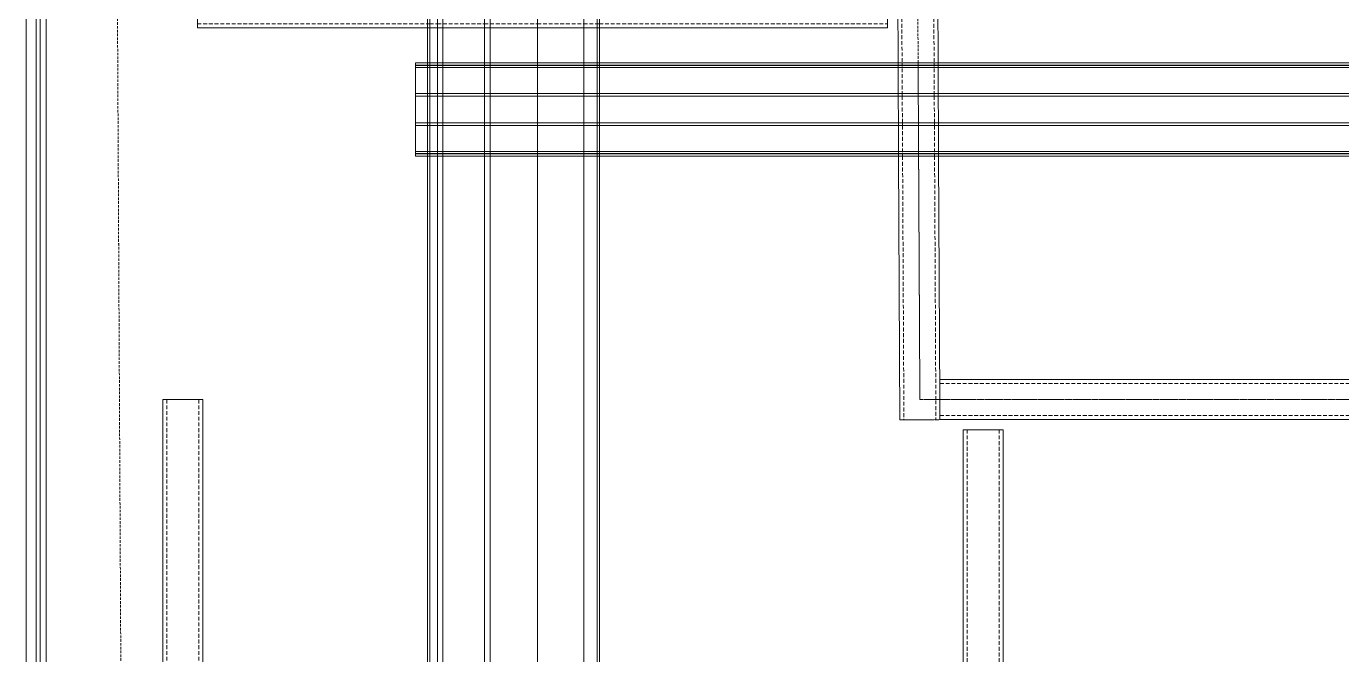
# Model space of a CAD drawing. Header units: centimetres. Extents: x -1906 to 5208, y -261 to 2955.
# Drawn here: x 1109.3 to 1273.7, y 351.2 to 429.8 of the extents above; entities that cross this region are included whole.
import ezdxf

# ---------------------------------------------------------------- set-up
doc = ezdxf.new("R2010")
doc.units = ezdxf.units.CM
doc.linetypes.add('_Overhead_2_', pattern=[0.47625, 0.3175, -0.15875])
doc.linetypes.add('Hidden', pattern=[0.714375, 0.47625, -0.238125])
for name, color, linetype, lineweight in [('A-FLOR', 7, 'Continuous', 18), ('A-WALL', 7, 'Continuous', 18), ('S-BEAM', 7, 'Continuous', 18)]:
    doc.layers.add(name, color=color, linetype=linetype, lineweight=lineweight)

# ---------------------------------------------------------------- blocks, each defined once
blk = doc.blocks.new('Costanera Perfil Z - Parametrizado - h_22cm-V73-Planta Bodega almacenamiento insumos')
at = {"layer": 'S-BEAM', "color": 254, "lineweight": 9, "true_color": 0xcccccc}
for p, q in [((-5.84, 671.79), (-5.84, -2399.57)), ((-5.54, 671.79), (-5.54, -2399.57)), ((-5.5, -2399.57), (-5.5, 671.79)), ((-5.26, 671.79), (-5.26, -2399.57)), ((1.67, 671.79), (1.67, -2399.57)), ((2.01, 671.79), (2.01, -2399.57)), ((-2.01, -1595.08), (-2.01, -2384.34)), ((-1.67, -1595.08), (-1.67, -2384.34)), ((5.26, -1595.08), (5.26, -2384.34)), ((5.5, -1595.08), (5.5, -2384.34)), ((5.54, -1595.08), (5.54, -2384.34)), ((5.84, -1595.08), (5.84, -2384.34)), ((-2.01, -2384.34), (-2.01, -2396.84)), ((-1.67, -2384.34), (-1.67, -2396.84)), ((5.26, -2384.34), (5.26, -2396.84)), ((5.5, -2384.34), (5.5, -2396.84)), ((5.54, -2384.34), (5.54, -2396.84)), ((5.84, -2384.34), (5.84, -2396.84)), ((-2.01, -2396.84), (-2.01, -2399.57)), ((-1.67, -2396.84), (-1.67, -2399.57)), ((5.26, -2396.84), (5.26, -2399.57)), ((5.5, -2396.84), (5.5, -2399.57)), ((5.54, -2396.84), (5.54, -2399.57)), ((5.84, -2396.84), (5.84, -2399.57)), ((-5.5, -2399.57), (-5.84, -2399.57)), ((-5.84, -2399.57), (-5.54, -2399.57)), ((-5.5, -2399.57), (-5.26, -2399.57)), ((2.01, -2399.57), (-5.5, -2399.57)), ((-5.26, -2399.57), (1.67, -2399.57)), ((1.67, -2399.57), (-2.01, -2399.57)), ((-2.01, -2399.57), (-1.67, -2399.57)), ((-1.67, -2399.57), (1.67, -2399.57)), ((1.67, -2399.57), (-1.67, -2399.57)), ((-1.67, -2399.57), (1.67, -2399.57)), ((1.67, -2399.57), (2.01, -2399.57)), ((2.01, -2399.57), (1.67, -2399.57)), ((1.67, -2399.57), (2.01, -2399.57)), ((2.01, -2399.57), (5.5, -2399.57)), ((5.26, -2399.57), (2.01, -2399.57)), ((5.54, -2399.57), (5.26, -2399.57)), ((5.54, -2399.57), (5.84, -2399.57)), ((5.84, -2399.57), (5.54, -2399.57))]:
    blk.add_line(p, q, dxfattribs=at)
blk = doc.blocks.new('Costanera Perfil Z - Parametrizado - h_22cm-1857671-Planta Bodega almacenamiento insumos')
at = {"layer": 'S-BEAM', "color": 254, "lineweight": 9, "true_color": 0xcccccc}
for p, q in [((-10.75, -176.41), (-10.75, -314.86)), ((-10.75, -176.41), (-10.75, -314.86)), ((-10.45, -176.41), (-10.45, -314.86)), ((-10.45, -176.41), (-10.45, -314.86)), ((-8.8, -176.41), (-8.8, -314.86)), ((-8.8, -176.41), (-8.8, -314.86)), ((8.8, -176.41), (8.8, -314.86)), ((8.8, -176.41), (8.8, -314.86)), ((10.45, -176.41), (10.45, -314.86)), ((10.45, -176.41), (10.45, -314.86)), ((10.75, -314.86), (10.75, -176.41)), ((10.75, -176.41), (10.75, -314.86)), ((-10.75, -314.86), (-10.75, -318.68)), ((-10.75, -314.86), (-10.75, -318.68)), ((-10.45, -314.86), (-10.45, -318.68)), ((-10.45, -314.86), (-10.45, -318.68)), ((-8.8, -314.86), (-8.8, -318.68)), ((-8.8, -314.86), (-8.8, -318.68)), ((8.8, -314.86), (8.8, -318.68)), ((8.8, -314.86), (8.8, -318.68)), ((10.45, -314.86), (10.45, -318.68)), ((10.45, -314.86), (10.45, -318.68)), ((10.75, -318.68), (10.75, -314.86)), ((10.75, -314.86), (10.75, -318.68)), ((-10.75, -318.68), (-10.75, -319.03)), ((-10.75, -318.68), (-10.75, -319.03)), ((-10.45, -318.68), (-10.45, -319.03)), ((-10.45, -318.68), (-10.45, -319.03)), ((-8.8, -318.68), (-8.8, -319.03)), ((-8.8, -318.68), (-8.8, -319.03)), ((8.8, -318.68), (8.8, -319.03)), ((8.8, -318.68), (8.8, -319.03)), ((10.45, -318.68), (10.45, -319.03)), ((10.45, -318.68), (10.45, -319.03)), ((10.75, -319.03), (10.75, -318.68)), ((10.75, -318.68), (10.75, -319.03)), ((-10.75, -319.03), (-10.75, -322.36)), ((-10.75, -319.03), (-10.75, -322.36)), ((-10.45, -319.03), (-10.45, -322.36)), ((-10.45, -319.03), (-10.45, -322.36)), ((-8.8, -319.03), (-8.8, -322.36)), ((-8.8, -319.03), (-8.8, -322.36)), ((8.8, -319.03), (8.8, -322.36)), ((8.8, -319.03), (8.8, -322.36)), ((10.45, -319.03), (10.45, -322.36)), ((10.45, -319.03), (10.45, -322.36)), ((10.75, -322.36), (10.75, -319.03)), ((10.75, -319.03), (10.75, -322.36)), ((-10.75, -322.36), (-10.75, -322.71)), ((-10.75, -322.36), (-10.75, -322.71)), ((-10.75, -322.71), (-10.75, -326.54)), ((-10.75, -322.71), (-10.75, -326.54)), ((-10.45, -322.36), (-10.45, -322.71)), ((-10.45, -322.36), (-10.45, -322.71)), ((-10.45, -322.71), (-10.45, -326.54)), ((-10.45, -322.71), (-10.45, -326.54)), ((-8.8, -322.36), (-8.8, -322.71)), ((-8.8, -322.36), (-8.8, -322.71)), ((-8.8, -322.71), (-8.8, -326.54)), ((-8.8, -322.71), (-8.8, -326.54)), ((8.8, -322.36), (8.8, -322.71)), ((8.8, -322.36), (8.8, -322.71)), ((8.8, -322.71), (8.8, -326.54)), ((8.8, -322.71), (8.8, -326.54)), ((10.45, -322.36), (10.45, -322.71)), ((10.45, -322.36), (10.45, -322.71)), ((10.45, -322.71), (10.45, -326.54)), ((10.45, -322.71), (10.45, -326.54)), ((10.75, -322.71), (10.75, -322.36)), ((10.75, -322.36), (10.75, -322.71)), ((10.75, -326.54), (10.75, -322.71)), ((10.75, -322.71), (10.75, -326.54)), ((-10.75, -326.54), (-10.75, -456.99)), ((-10.75, -326.54), (-10.75, -456.99)), ((-10.45, -326.54), (-10.45, -456.99)), ((-10.45, -326.54), (-10.45, -456.99)), ((-8.8, -326.54), (-8.8, -456.99)), ((-8.8, -326.54), (-8.8, -456.99)), ((8.8, -326.54), (8.8, -463.31)), ((8.8, -326.54), (8.8, -463.31)), ((10.45, -326.54), (10.45, -463.31)), ((10.45, -326.54), (10.45, -456.99)), ((10.75, -463.31), (10.75, -326.54)), ((10.75, -326.54), (10.75, -456.99))]:
    blk.add_line(p, q, dxfattribs=at)
blk = doc.blocks.new('Costanera Perfil Z - Parametrizado - h_22cm-V80-Planta Bodega almacenamiento insumos')
at = {"layer": 'S-BEAM', "color": 254, "lineweight": 9, "true_color": 0xcccccc}
for p, q in [((-10.75, -176.41), (-10.75, -314.86)), ((-10.75, -176.41), (-10.75, -314.86)), ((-10.45, -176.41), (-10.45, -314.86)), ((-10.45, -176.41), (-10.45, -314.86)), ((-8.8, -176.41), (-8.8, -314.86)), ((-8.8, -176.41), (-8.8, -314.86)), ((8.8, -176.41), (8.8, -314.86)), ((8.8, -176.41), (8.8, -314.86)), ((10.45, -176.41), (10.45, -314.86)), ((10.45, -176.41), (10.45, -314.86)), ((10.75, -314.86), (10.75, -176.41)), ((10.75, -176.41), (10.75, -314.86)), ((-10.75, -314.86), (-10.75, -318.68)), ((-10.75, -314.86), (-10.75, -318.68)), ((-10.45, -314.86), (-10.45, -318.68)), ((-10.45, -314.86), (-10.45, -318.68)), ((-8.8, -314.86), (-8.8, -318.68)), ((-8.8, -314.86), (-8.8, -318.68)), ((8.8, -314.86), (8.8, -318.68)), ((8.8, -314.86), (8.8, -318.68)), ((10.45, -314.86), (10.45, -318.68)), ((10.45, -314.86), (10.45, -318.68)), ((10.75, -318.68), (10.75, -314.86)), ((10.75, -314.86), (10.75, -318.68)), ((-10.75, -318.68), (-10.75, -319.03)), ((-10.75, -318.68), (-10.75, -319.03)), ((-10.45, -318.68), (-10.45, -319.03)), ((-10.45, -318.68), (-10.45, -319.03)), ((-8.8, -318.68), (-8.8, -319.03)), ((-8.8, -318.68), (-8.8, -319.03)), ((8.8, -318.68), (8.8, -319.03)), ((8.8, -318.68), (8.8, -319.03)), ((10.45, -318.68), (10.45, -319.03)), ((10.45, -318.68), (10.45, -319.03)), ((10.75, -319.03), (10.75, -318.68)), ((10.75, -318.68), (10.75, -319.03)), ((-10.75, -319.03), (-10.75, -322.36)), ((-10.75, -319.03), (-10.75, -322.36)), ((-10.45, -319.03), (-10.45, -322.36)), ((-10.45, -319.03), (-10.45, -322.36)), ((-8.8, -319.03), (-8.8, -322.36)), ((-8.8, -319.03), (-8.8, -322.36)), ((8.8, -319.03), (8.8, -322.36)), ((8.8, -319.03), (8.8, -322.36)), ((10.45, -319.03), (10.45, -322.36)), ((10.45, -319.03), (10.45, -322.36)), ((10.75, -322.36), (10.75, -319.03)), ((10.75, -319.03), (10.75, -322.36)), ((-10.75, -322.36), (-10.75, -322.71)), ((-10.75, -322.36), (-10.75, -322.71)), ((-10.75, -322.71), (-10.75, -326.54)), ((-10.75, -322.71), (-10.75, -326.54)), ((-10.45, -322.36), (-10.45, -322.71)), ((-10.45, -322.36), (-10.45, -322.71)), ((-10.45, -322.71), (-10.45, -326.54)), ((-10.45, -322.71), (-10.45, -326.54)), ((-8.8, -322.36), (-8.8, -322.71)), ((-8.8, -322.36), (-8.8, -322.71)), ((-8.8, -322.71), (-8.8, -326.54)), ((-8.8, -322.71), (-8.8, -326.54)), ((8.8, -322.36), (8.8, -322.71)), ((8.8, -322.36), (8.8, -322.71)), ((8.8, -322.71), (8.8, -326.54)), ((8.8, -322.71), (8.8, -326.54)), ((10.45, -322.36), (10.45, -322.71)), ((10.45, -322.36), (10.45, -322.71)), ((10.45, -322.71), (10.45, -326.54)), ((10.45, -322.71), (10.45, -326.54)), ((10.75, -322.71), (10.75, -322.36)), ((10.75, -322.36), (10.75, -322.71)), ((10.75, -326.54), (10.75, -322.71)), ((10.75, -322.71), (10.75, -326.54)), ((-10.75, -326.54), (-10.75, -456.99)), ((-10.75, -326.54), (-10.75, -456.99)), ((-10.45, -326.54), (-10.45, -456.99)), ((-10.45, -326.54), (-10.45, -456.99)), ((-8.8, -326.54), (-8.8, -456.99)), ((-8.8, -326.54), (-8.8, -456.99)), ((8.8, -326.54), (8.8, -456.99)), ((8.8, -326.54), (8.8, -456.99)), ((10.45, -326.54), (10.45, -456.99)), ((10.45, -326.54), (10.45, -456.99)), ((10.75, -456.99), (10.75, -326.54)), ((10.75, -326.54), (10.75, -456.99))]:
    blk.add_line(p, q, dxfattribs=at)
blk = doc.blocks.new('Costanera Perfil Z - Parametrizado - h_22cm-1857643-Planta Bodega almacenamiento insumos')
at = {"layer": 'S-BEAM', "color": 254, "lineweight": 9, "true_color": 0xcccccc}
for p, q in [((-10.75, -175.02), (-10.75, -313.46)), ((-10.75, -175.02), (-10.75, -313.46)), ((-10.45, -175.02), (-10.45, -313.46)), ((-10.45, -175.02), (-10.45, -313.46)), ((-8.8, -175.02), (-8.8, -313.46)), ((-8.8, -175.02), (-8.8, -313.46)), ((8.8, -175.02), (8.8, -313.46)), ((8.8, -175.02), (8.8, -313.46)), ((10.45, -175.02), (10.45, -313.46)), ((10.45, -175.02), (10.45, -313.46)), ((10.75, -313.46), (10.75, -175.02)), ((10.75, -175.02), (10.75, -313.46)), ((-10.75, -313.46), (-10.75, -317.29)), ((-10.75, -313.46), (-10.75, -317.29)), ((-10.45, -313.46), (-10.45, -317.29)), ((-10.45, -313.46), (-10.45, -317.29)), ((-8.8, -313.46), (-8.8, -317.29)), ((-8.8, -313.46), (-8.8, -317.29)), ((8.8, -313.46), (8.8, -317.29)), ((8.8, -313.46), (8.8, -317.29)), ((10.45, -313.46), (10.45, -317.29)), ((10.45, -313.46), (10.45, -317.29)), ((10.75, -317.29), (10.75, -313.46)), ((10.75, -313.46), (10.75, -317.29)), ((-10.75, -317.29), (-10.75, -317.64)), ((-10.75, -317.29), (-10.75, -317.64)), ((-10.75, -317.64), (-10.75, -320.97)), ((-10.75, -317.64), (-10.75, -320.97)), ((-10.45, -317.29), (-10.45, -317.64)), ((-10.45, -317.29), (-10.45, -317.64)), ((-10.45, -317.64), (-10.45, -320.97)), ((-10.45, -317.64), (-10.45, -320.97)), ((-8.8, -317.29), (-8.8, -317.64)), ((-8.8, -317.29), (-8.8, -317.64)), ((-8.8, -317.64), (-8.8, -320.97)), ((-8.8, -317.64), (-8.8, -320.97)), ((8.8, -317.29), (8.8, -317.64)), ((8.8, -317.29), (8.8, -317.64)), ((8.8, -317.64), (8.8, -320.97)), ((8.8, -317.64), (8.8, -320.97)), ((10.45, -317.29), (10.45, -317.64)), ((10.45, -317.29), (10.45, -317.64)), ((10.45, -317.64), (10.45, -320.97)), ((10.45, -317.64), (10.45, -320.97)), ((10.75, -317.64), (10.75, -317.29)), ((10.75, -317.29), (10.75, -317.64)), ((10.75, -320.97), (10.75, -317.64)), ((10.75, -317.64), (10.75, -320.97)), ((-10.75, -320.97), (-10.75, -321.32)), ((-10.75, -320.97), (-10.75, -321.32)), ((-10.75, -321.32), (-10.75, -325.14)), ((-10.75, -321.32), (-10.75, -325.14)), ((-10.45, -320.97), (-10.45, -321.32)), ((-10.45, -320.97), (-10.45, -321.32)), ((-10.45, -321.32), (-10.45, -325.14)), ((-10.45, -321.32), (-10.45, -325.14)), ((-8.8, -320.97), (-8.8, -321.32)), ((-8.8, -320.97), (-8.8, -321.32)), ((-8.8, -321.32), (-8.8, -325.14)), ((-8.8, -321.32), (-8.8, -325.14)), ((8.8, -320.97), (8.8, -321.32)), ((8.8, -320.97), (8.8, -321.32)), ((8.8, -321.32), (8.8, -325.14)), ((8.8, -321.32), (8.8, -325.14)), ((10.45, -320.97), (10.45, -321.32)), ((10.45, -320.97), (10.45, -321.32)), ((10.45, -321.32), (10.45, -325.14)), ((10.45, -321.32), (10.45, -325.14)), ((10.75, -321.32), (10.75, -320.97)), ((10.75, -320.97), (10.75, -321.32)), ((10.75, -325.14), (10.75, -321.32)), ((10.75, -321.32), (10.75, -325.14)), ((-10.75, -325.14), (-10.75, -455.59)), ((-10.75, -325.14), (-10.75, -455.59)), ((-10.45, -325.14), (-10.45, -455.59)), ((-10.45, -325.14), (-10.45, -455.59)), ((-8.8, -325.14), (-8.8, -455.59)), ((-8.8, -325.14), (-8.8, -455.59)), ((8.8, -325.14), (8.8, -455.59)), ((8.8, -325.14), (8.8, -455.59)), ((10.45, -325.14), (10.45, -455.59)), ((10.45, -325.14), (10.45, -455.59)), ((10.75, -455.59), (10.75, -325.14)), ((10.75, -325.14), (10.75, -455.59))]:
    blk.add_line(p, q, dxfattribs=at)
blk = doc.blocks.new('Costanera Perfil Z - Parametrizado - h_22cm-1857615-Planta Bodega almacenamiento insumos')
at = {"layer": 'S-BEAM', "color": 254, "lineweight": 9, "true_color": 0xcccccc}
for p, q in [((8.8, -175.72), (8.8, -314.16)), ((8.8, -175.72), (8.8, -314.16)), ((10.45, -175.72), (10.45, -314.16)), ((10.75, -314.16), (10.75, -175.72)), ((-10.75, -309.68), (-10.75, -314.16)), ((-10.75, -309.77), (-10.75, -314.16)), ((-10.45, -309.77), (-10.45, -314.16)), ((-10.45, -309.77), (-10.45, -314.16)), ((-8.8, -309.77), (-8.8, -314.16)), ((-8.8, -309.77), (-8.8, -314.16)), ((10.45, -309.68), (10.45, -314.16)), ((10.75, -309.77), (10.75, -314.16)), ((-10.75, -314.16), (-10.75, -317.98)), ((-10.75, -314.16), (-10.75, -317.98)), ((-10.45, -314.16), (-10.45, -317.98)), ((-10.45, -314.16), (-10.45, -317.98)), ((-8.8, -314.16), (-8.8, -317.98)), ((-8.8, -314.16), (-8.8, -317.98)), ((8.8, -314.16), (8.8, -317.98)), ((8.8, -314.16), (8.8, -317.98)), ((10.45, -314.16), (10.45, -317.98)), ((10.45, -314.16), (10.45, -317.98)), ((10.75, -317.98), (10.75, -314.16)), ((10.75, -314.16), (10.75, -317.98)), ((-10.75, -317.98), (-10.75, -318.33)), ((-10.75, -317.98), (-10.75, -318.33)), ((-10.75, -318.33), (-10.75, -321.66)), ((-10.75, -318.33), (-10.75, -321.66)), ((-10.45, -317.98), (-10.45, -318.33)), ((-10.45, -317.98), (-10.45, -318.33)), ((-10.45, -318.33), (-10.45, -321.66)), ((-10.45, -318.33), (-10.45, -321.66)), ((-8.8, -317.98), (-8.8, -318.33)), ((-8.8, -317.98), (-8.8, -318.33)), ((-8.8, -318.33), (-8.8, -321.66)), ((-8.8, -318.33), (-8.8, -321.66)), ((8.8, -317.98), (8.8, -318.33)), ((8.8, -317.98), (8.8, -318.33)), ((8.8, -318.33), (8.8, -321.66)), ((8.8, -318.33), (8.8, -321.66)), ((10.45, -317.98), (10.45, -318.33)), ((10.45, -317.98), (10.45, -318.33)), ((10.45, -318.33), (10.45, -321.66)), ((10.45, -318.33), (10.45, -321.66)), ((10.75, -318.33), (10.75, -317.98)), ((10.75, -317.98), (10.75, -318.33)), ((10.75, -321.66), (10.75, -318.33)), ((10.75, -318.33), (10.75, -321.66)), ((-10.75, -321.66), (-10.75, -322.01)), ((-10.75, -321.66), (-10.75, -322.01)), ((-10.75, -322.01), (-10.75, -325.84)), ((-10.75, -322.01), (-10.75, -325.84)), ((-10.45, -321.66), (-10.45, -322.01)), ((-10.45, -321.66), (-10.45, -322.01)), ((-10.45, -322.01), (-10.45, -325.84)), ((-10.45, -322.01), (-10.45, -325.84)), ((-8.8, -321.66), (-8.8, -322.01)), ((-8.8, -321.66), (-8.8, -322.01)), ((-8.8, -322.01), (-8.8, -325.84)), ((-8.8, -322.01), (-8.8, -325.84)), ((8.8, -321.66), (8.8, -322.01)), ((8.8, -321.66), (8.8, -322.01)), ((8.8, -322.01), (8.8, -325.84)), ((8.8, -322.01), (8.8, -325.84)), ((10.45, -321.66), (10.45, -322.01)), ((10.45, -321.66), (10.45, -322.01)), ((10.45, -322.01), (10.45, -325.84)), ((10.45, -322.01), (10.45, -325.84)), ((10.75, -322.01), (10.75, -321.66)), ((10.75, -321.66), (10.75, -322.01)), ((10.75, -325.84), (10.75, -322.01)), ((10.75, -322.01), (10.75, -325.84)), ((-10.75, -325.84), (-10.75, -432.29)), ((-10.75, -325.84), (-10.75, -432.29)), ((-10.45, -325.84), (-10.45, -432.29)), ((-10.45, -325.84), (-10.45, -432.29)), ((-8.8, -325.84), (-8.8, -432.29)), ((-8.8, -325.84), (-8.8, -432.29)), ((8.8, -325.84), (8.8, -456.29)), ((8.8, -325.84), (8.8, -456.29)), ((10.45, -325.84), (10.45, -456.29)), ((10.45, -325.84), (10.45, -432.29)), ((10.75, -456.29), (10.75, -325.84)), ((10.75, -325.84), (10.75, -432.29))]:
    blk.add_line(p, q, dxfattribs=at)
blk = doc.blocks.new('Costanera Perfil Z - Parametrizado - h_22cm-1857587-Planta Bodega almacenamiento insumos')
at = {"layer": 'S-BEAM', "color": 254, "lineweight": 9, "true_color": 0xcccccc}
for p, q in [((-10.75, -310.68), (-10.75, -315.07)), ((-10.75, -310.68), (-10.75, -315.07)), ((-10.45, -310.68), (-10.45, -315.07)), ((-10.45, -310.68), (-10.45, -315.07)), ((-8.8, -310.68), (-8.8, -315.07)), ((-8.8, -310.68), (-8.8, -315.07)), ((8.8, -310.68), (8.8, -315.07)), ((8.8, -310.68), (8.8, -315.07)), ((10.45, -310.68), (10.45, -315.07)), ((10.45, -310.68), (10.45, -315.07)), ((10.75, -315.07), (10.75, -310.68)), ((10.75, -310.68), (10.75, -315.07)), ((-10.75, -315.07), (-10.75, -318.9)), ((-10.75, -315.07), (-10.75, -318.9)), ((-10.45, -315.07), (-10.45, -318.9)), ((-10.45, -315.07), (-10.45, -318.9)), ((-8.8, -315.07), (-8.8, -318.9)), ((-8.8, -315.07), (-8.8, -318.9)), ((8.8, -315.07), (8.8, -318.9)), ((8.8, -315.07), (8.8, -318.9)), ((10.45, -315.07), (10.45, -318.9)), ((10.45, -315.07), (10.45, -318.9)), ((10.75, -318.9), (10.75, -315.07)), ((10.75, -315.07), (10.75, -318.9)), ((-10.75, -318.9), (-10.75, -319.25)), ((-10.75, -318.9), (-10.75, -319.25)), ((-10.75, -319.25), (-10.75, -322.58)), ((-10.75, -319.25), (-10.75, -322.58)), ((-10.45, -318.9), (-10.45, -319.25)), ((-10.45, -318.9), (-10.45, -319.25)), ((-10.45, -319.25), (-10.45, -322.58)), ((-10.45, -319.25), (-10.45, -322.58)), ((-8.8, -318.9), (-8.8, -319.25)), ((-8.8, -318.9), (-8.8, -319.25)), ((-8.8, -319.25), (-8.8, -322.58)), ((-8.8, -319.25), (-8.8, -322.58)), ((8.8, -318.9), (8.8, -319.25)), ((8.8, -318.9), (8.8, -319.25)), ((8.8, -319.25), (8.8, -322.58)), ((8.8, -319.25), (8.8, -322.58)), ((10.45, -318.9), (10.45, -319.25)), ((10.45, -318.9), (10.45, -319.25)), ((10.45, -319.25), (10.45, -322.58)), ((10.45, -319.25), (10.45, -322.58)), ((10.75, -319.25), (10.75, -318.9)), ((10.75, -318.9), (10.75, -319.25)), ((10.75, -322.58), (10.75, -319.25)), ((10.75, -319.25), (10.75, -322.58)), ((-10.75, -322.58), (-10.75, -322.93)), ((-10.75, -322.58), (-10.75, -322.93)), ((-10.75, -322.93), (-10.75, -326.75)), ((-10.75, -322.93), (-10.75, -326.75)), ((-10.45, -322.58), (-10.45, -322.93)), ((-10.45, -322.58), (-10.45, -322.93)), ((-10.45, -322.93), (-10.45, -326.75)), ((-10.45, -322.93), (-10.45, -326.75)), ((-8.8, -322.58), (-8.8, -322.93)), ((-8.8, -322.58), (-8.8, -322.93)), ((-8.8, -322.93), (-8.8, -326.75)), ((-8.8, -322.93), (-8.8, -326.75)), ((8.8, -322.58), (8.8, -322.93)), ((8.8, -322.58), (8.8, -322.93)), ((8.8, -322.93), (8.8, -326.75)), ((8.8, -322.93), (8.8, -326.75)), ((10.45, -322.58), (10.45, -322.93)), ((10.45, -322.58), (10.45, -322.93)), ((10.45, -322.93), (10.45, -326.75)), ((10.45, -322.93), (10.45, -326.75)), ((10.75, -322.93), (10.75, -322.58)), ((10.75, -322.58), (10.75, -322.93)), ((10.75, -326.75), (10.75, -322.93)), ((10.75, -322.93), (10.75, -326.75)), ((-10.75, -326.75), (-10.75, -433.2)), ((-10.75, -326.75), (-10.75, -433.2)), ((-10.45, -326.75), (-10.45, -433.2)), ((-10.45, -326.75), (-10.45, -433.2)), ((-8.8, -326.75), (-8.8, -433.2)), ((-8.8, -326.75), (-8.8, -433.2)), ((8.8, -326.75), (8.8, -433.2)), ((8.8, -326.75), (8.8, -433.2)), ((10.45, -326.75), (10.45, -433.2)), ((10.45, -326.75), (10.45, -433.2)), ((10.75, -433.2), (10.75, -326.75)), ((10.75, -326.75), (10.75, -433.2))]:
    blk.add_line(p, q, dxfattribs=at)
blk = doc.blocks.new('PQ_RVR_EST-01_ZZ_ZZ_MO_T_A_rvt-2-Planta Bodega almacenamiento insumos')
at = {"layer": 'S-BEAM', "color": 254, "lineweight": 9, "true_color": 0xcccccc}
for p, q in [((-4930.09, 567.48), (-4930.09, 425.22)), ((-4930.09, 567.48), (-4930.09, 425.22)), ((-4924.2, 567.48), (-4924.2, 425.22)), ((-4923.49, 425.22), (-4923.49, 567.48)), ((-4917.59, 425.22), (-4917.59, 567.48)), ((-4917.59, 567.48), (-4917.59, 425.22)), ((-4930.09, 563.66), (-4930.09, 425.22)), ((-4930.09, 563.66), (-4930.09, 425.22)), ((-4924.2, 563.66), (-4924.2, 425.22)), ((-4923.49, 563.66), (-4923.49, 425.22)), ((-4917.59, 563.66), (-4917.59, 425.22)), ((-4917.59, 563.66), (-4917.59, 425.22)), ((-4930.09, 425.22), (-4930.09, 420.76)), ((-4930.09, 425.22), (-4930.09, 421.39)), ((-4930.09, 425.22), (-4930.09, 421.39)), ((-4930.09, 425.22), (-4930.09, 420.86)), ((-4924.2, 425.22), (-4924.2, 421.39)), ((-4924.2, 425.22), (-4924.2, 420.86)), ((-4923.49, 420.86), (-4923.49, 425.22)), ((-4923.49, 425.22), (-4923.49, 421.39)), ((-4917.59, 420.86), (-4917.59, 425.22)), ((-4917.59, 425.22), (-4917.59, 420.76)), ((-4917.59, 425.22), (-4917.59, 421.39)), ((-4917.59, 425.22), (-4917.59, 421.39)), ((-4930.09, 421.39), (-4930.09, 421.04)), ((-4930.09, 421.39), (-4930.09, 421.04)), ((-4930.09, 421.04), (-4930.09, 417.71)), ((-4930.09, 421.04), (-4930.09, 417.71)), ((-4930.09, 420.86), (-4930.09, 417.71)), ((-4930.09, 420.76), (-4930.09, 417.71)), ((-4924.2, 421.39), (-4924.2, 421.04)), ((-4924.2, 421.04), (-4924.2, 417.71)), ((-4924.2, 420.86), (-4924.2, 417.71)), ((-4923.49, 421.39), (-4923.49, 421.04)), ((-4923.49, 421.04), (-4923.49, 417.71)), ((-4923.49, 417.71), (-4923.49, 420.86)), ((-4917.59, 421.39), (-4917.59, 421.04)), ((-4917.59, 421.39), (-4917.59, 421.04)), ((-4917.59, 421.04), (-4917.59, 417.71)), ((-4917.59, 421.04), (-4917.59, 417.71)), ((-4917.59, 417.71), (-4917.59, 420.86)), ((-4917.59, 420.76), (-4917.59, 417.71)), ((-4930.09, 417.71), (-4930.09, 417.36)), ((-4930.09, 417.71), (-4930.09, 417.36)), ((-4930.09, 417.71), (-4930.09, 417.36)), ((-4930.09, 417.71), (-4930.09, 417.36)), ((-4924.2, 417.71), (-4924.2, 417.36)), ((-4924.2, 417.71), (-4924.2, 417.36)), ((-4923.49, 417.36), (-4923.49, 417.71)), ((-4923.49, 417.71), (-4923.49, 417.36)), ((-4917.59, 417.36), (-4917.59, 417.71)), ((-4917.59, 417.71), (-4917.59, 417.36)), ((-4917.59, 417.71), (-4917.59, 417.36)), ((-4917.59, 417.71), (-4917.59, 417.36)), ((-4930.09, 417.36), (-4930.09, 281.82)), ((-4930.09, 417.36), (-4930.09, 413.54)), ((-4930.09, 417.36), (-4930.09, 413.54)), ((-4930.09, 417.36), (-4930.09, 281.82)), ((-4924.2, 417.36), (-4924.2, 413.54)), ((-4924.2, 417.36), (-4924.2, 281.82)), ((-4923.49, 281.82), (-4923.49, 417.36)), ((-4923.49, 417.36), (-4923.49, 413.54)), ((-4917.59, 281.82), (-4917.59, 417.36)), ((-4917.59, 417.36), (-4917.59, 281.82)), ((-4917.59, 417.36), (-4917.59, 413.54)), ((-4917.59, 417.36), (-4917.59, 413.54)), ((-4930.09, 413.54), (-4930.09, 281.82)), ((-4930.09, 413.54), (-4930.09, 281.82)), ((-4924.2, 413.54), (-4924.2, 281.82)), ((-4923.49, 413.54), (-4923.49, 281.82)), ((-4917.59, 413.54), (-4917.59, 281.82)), ((-4917.59, 413.54), (-4917.59, 351.2))]:
    blk.add_line(p, q, dxfattribs=at)
for name, p in [('Costanera Perfil Z - Parametrizado - h_22cm-1857671-Planta Bodega almacenamiento insumos', (-4920.59, 740.07)), ('Costanera Perfil Z - Parametrizado - h_22cm-V80-Planta Bodega almacenamiento insumos', (-4920.59, 740.07)), ('Costanera Perfil Z - Parametrizado - h_22cm-1857643-Planta Bodega almacenamiento insumos', (-4920.59, 738.68)), ('Costanera Perfil Z - Parametrizado - h_22cm-1857615-Planta Bodega almacenamiento insumos', (-4920.59, 739.38)), ('Costanera Perfil Z - Parametrizado - h_22cm-1857587-Planta Bodega almacenamiento insumos', (-4920.59, 740.29))]:
    blk.add_blockref(name, p, dxfattribs=at)
at = {"layer": 'S-BEAM', "color": 254, "lineweight": 9, "true_color": 0xcccccc, "rotation": 269.9999999999998}
blk.add_blockref('Costanera Perfil Z - Parametrizado - h_22cm-V73-Planta Bodega almacenamiento insumos', (-2533.25, 419.38), dxfattribs=at)
blk = doc.blocks.new('HSS Rectangular - 50 x 120-1968206-Planta Bodega almacenamiento insumos')
at = {"layer": 'S-BEAM', "color": 254, "lineweight": 9, "true_color": 0xcccccc}
for p, q in [((-316.47, 2.5), (-349.45, 2.5)), ((-349.45, 2.5), (-349.45, 2.47)), ((-349.45, 2.5), (-349.45, 1.55)), ((-349.45, 2.47), (-349.45, 2.22)), ((-349.45, 2.22), (-349.45, 2.02)), ((-349.45, 1.87), (-349.45, 2)), ((-349.45, 1.87), (-349.45, 2)), ((-349.45, 1.72), (-349.45, 1.55)), ((-349.45, 1.55), (-349.45, 1.72)), ((-349.45, 1.55), (-349.45, 1.72)), ((-312.65, 2.5), (-316.47, 2.5)), ((-312.3, 2.5), (-312.65, 2.5)), ((-308.97, 2.5), (-312.3, 2.5)), ((-308.62, 2.5), (-308.97, 2.5)), ((-304.79, 2.5), (-308.62, 2.5)), ((-166.35, 2.5), (-304.79, 2.5)), ((-349.45, -1.55), (-349.45, 1.55)), ((-349.45, 1.52), (-349.45, -1.52)), ((-349.45, 1.29), (-349.45, 1.52)), ((-349.45, 1.29), (-349.45, 1.52)), ((-349.45, 1.05), (-349.45, 1.29)), ((-349.45, 1.05), (-349.45, 1.29)), ((-349.45, -1.05), (-349.45, 1.05)), ((-349.45, 1.05), (-349.45, -1.05)), ((-349.45, -1.52), (-349.45, -1.05)), ((-349.45, -1.52), (-349.45, -1.05)), ((-349.45, -1.55), (-349.45, -1.72)), ((-349.45, -1.55), (-349.45, -2.5)), ((-349.45, -1.72), (-349.45, -1.55)), ((-349.45, -1.72), (-349.45, -1.55)), ((-349.45, -2), (-349.45, -1.87)), ((-349.45, -1.97), (-349.45, -1.87)), ((-349.45, -2), (-349.45, -1.97)), ((-349.45, -2.03), (-349.45, -2.37)), ((-349.45, -2.37), (-349.45, -2.5)), ((-349.45, -2.5), (-346.95, -2.5)), ((-346.95, -2.5), (-316.5, -2.5)), ((-316.5, -2.5), (-312.67, -2.5)), ((-312.67, -2.5), (-312.32, -2.5)), ((-312.32, -2.5), (-308.99, -2.5)), ((-308.99, -2.5), (-308.64, -2.5)), ((-308.64, -2.5), (-304.82, -2.5)), ((-304.82, -2.5), (-166.38, -2.5))]:
    blk.add_line(p, q, dxfattribs=at)
at = {"layer": 'S-BEAM', "color": 254, "linetype": 'Hidden', "lineweight": 9, "true_color": 0xcccccc}
for p, q in [((-316.48, 2), (-349.45, 2)), ((-312.65, 2), (-316.48, 2)), ((-312.3, 2), (-312.65, 2)), ((-308.97, 2), (-312.3, 2)), ((-308.62, 2), (-308.97, 2)), ((-304.79, 2), (-308.62, 2)), ((-166.35, 2), (-304.79, 2)), ((-347.05, -2), (-349.45, -2)), ((-316.5, -2), (-346.95, -2)), ((-312.67, -2), (-316.5, -2)), ((-312.32, -2), (-312.67, -2)), ((-308.99, -2), (-312.32, -2)), ((-308.64, -2), (-308.99, -2)), ((-304.82, -2), (-308.64, -2)), ((-166.37, -2), (-304.82, -2))]:
    blk.add_line(p, q, dxfattribs=at)
blk = doc.blocks.new('HSS Rectangular - 50 x 120-1968941-Planta Bodega almacenamiento insumos')
at = {"layer": 'S-BEAM', "color": 254, "lineweight": 9, "true_color": 0xcccccc}
for p, q in [((755.99, 2.5), (17.03, 2.5)), ((755.99, 1.55), (755.99, 2.5)), ((755.99, 2.37), (755.99, 2.5)), ((755.99, 2.02), (755.99, 2.37)), ((755.99, 2), (755.99, 1.87)), ((755.99, 2), (755.99, 1.87)), ((755.99, 1.55), (755.99, 1.72)), ((755.99, 1.72), (755.99, 1.55)), ((755.99, 1.72), (755.99, 1.55)), ((755.99, 1.55), (755.99, 0)), ((755.99, 0), (755.99, 1.52)), ((755.99, 1.52), (755.99, 1.29)), ((755.99, 1.52), (755.99, 1.05)), ((755.99, 1.29), (755.99, 1.05)), ((755.99, 0), (755.99, 1.05)), ((755.99, 1.05), (755.99, 0)), ((755.99, 0), (755.99, -1.55)), ((755.99, -1.52), (755.99, 0)), ((755.99, -1.05), (755.99, 0)), ((755.99, 0), (755.99, -1.05)), ((755.99, -1.05), (755.99, -1.52)), ((755.99, -1.05), (755.99, -1.52)), ((755.99, -2.5), (755.99, -1.55)), ((755.99, -1.72), (755.99, -1.55)), ((755.99, -1.55), (755.99, -1.72)), ((755.99, -1.55), (755.99, -1.72)), ((17.03, -2.5), (755.99, -2.5)), ((755.99, -1.87), (755.99, -2)), ((755.99, -1.87), (755.99, -2)), ((755.99, -2.5), (755.99, -2.03))]:
    blk.add_line(p, q, dxfattribs=at)
at = {"layer": 'S-BEAM', "color": 254, "linetype": 'Hidden', "lineweight": 9, "true_color": 0xcccccc}
for p, q in [((755.99, 2), (17.03, 2)), ((755.99, -2), (17.03, -2))]:
    blk.add_line(p, q, dxfattribs=at)
blk = doc.blocks.new('HSS Rectangular - 50 x 120-1968364-Planta Bodega almacenamiento insumos')
at = {"layer": 'S-BEAM', "color": 254, "lineweight": 9, "true_color": 0xcccccc}
for p, q in [((-38.02, 2.5), (-38.02, 2.02)), ((-38.02, 2.5), (-38.02, 1.55)), ((-38.02, 1.87), (-38.02, 2)), ((-38.02, 1.87), (-38.02, 2)), ((-38.02, 1.72), (-38.02, 1.55)), ((-38.02, 1.55), (-38.02, 1.72)), ((-38.02, 1.55), (-38.02, 1.72)), ((38.02, 2.5), (-37.87, 2.5)), ((38.02, 1.55), (38.02, 2.5)), ((38.02, 2.37), (38.02, 2.5)), ((38.02, 2.02), (38.02, 2.37)), ((38.02, 2), (38.02, 1.97)), ((38.02, 2), (38.02, 1.97)), ((38.02, 1.97), (38.02, 1.87)), ((38.02, 1.97), (38.02, 1.87)), ((38.02, 1.55), (38.02, 1.72)), ((38.02, 1.72), (38.02, 1.55)), ((38.02, 1.72), (38.02, 1.55)), ((-38.02, -1.55), (-38.02, 1.55)), ((-38.02, 1.52), (-38.02, -1.52)), ((-38.02, 1.05), (-38.02, 1.52)), ((-38.02, 1.05), (-38.02, 1.52)), ((-38.02, -1.05), (-38.02, 1.05)), ((-38.02, 1.05), (-38.02, -1.05)), ((38.02, 1.55), (38.02, -1.55)), ((38.02, -1.52), (38.02, 1.52)), ((38.02, 1.52), (38.02, 1.05)), ((38.02, 1.52), (38.02, 1.29)), ((38.02, 1.29), (38.02, 1.05)), ((38.02, -1.05), (38.02, 1.05)), ((38.02, 1.05), (38.02, -1.05)), ((-38.02, -1.52), (-38.02, -1.05)), ((-38.02, -1.52), (-38.02, -1.05)), ((-38.02, -1.55), (-38.02, -1.72)), ((-38.02, -1.55), (-38.02, -2.5)), ((-38.02, -1.72), (-38.02, -1.55)), ((-38.02, -1.72), (-38.02, -1.55)), ((38.02, -1.05), (38.02, -1.29)), ((38.02, -1.05), (38.02, -1.29)), ((38.02, -1.29), (38.02, -1.52)), ((38.02, -1.29), (38.02, -1.52)), ((38.02, -1.97), (38.02, -1.55)), ((38.02, -1.72), (38.02, -1.55)), ((38.02, -1.55), (38.02, -1.72)), ((38.02, -1.55), (38.02, -1.72)), ((-38.02, -2), (-38.02, -1.87)), ((-38.02, -2), (-38.02, -1.87)), ((-38.02, -2.03), (-38.02, -2.5)), ((-37.87, -2.5), (38.02, -2.5)), ((38.02, -1.87), (38.02, -2)), ((38.02, -1.87), (38.02, -1.97)), ((38.02, -1.97), (38.02, -2)), ((38.02, -2.5), (38.02, -2.03)), ((38.02, -2.37), (38.02, -2.03)), ((38.02, -2.5), (38.02, -2.37))]:
    blk.add_line(p, q, dxfattribs=at)
at = {"layer": 'S-BEAM', "color": 254, "linetype": 'Hidden', "lineweight": 9, "true_color": 0xcccccc}
for p, q in [((38.02, 2), (-37.87, 2)), ((38.02, -2), (-37.87, -2))]:
    blk.add_line(p, q, dxfattribs=at)
blk = doc.blocks.new('HSS Rectangular - 50 x 120-1968383-Planta Bodega almacenamiento insumos')
at = {"layer": 'S-BEAM', "color": 254, "lineweight": 9, "true_color": 0xcccccc}
for p, q in [((-38.02, 2.5), (-38.02, 2.02)), ((-38.02, 2.5), (-38.02, 1.55)), ((-38.02, 1.87), (-38.02, 2)), ((-38.02, 1.87), (-38.02, 2)), ((-38.02, 1.72), (-38.02, 1.55)), ((-38.02, 1.55), (-38.02, 1.72)), ((-38.02, 1.55), (-38.02, 1.72)), ((34.25, 2.5), (-37.87, 2.5)), ((34.25, 1.55), (34.25, 2.5)), ((34.25, 2.02), (34.25, 2.5)), ((34.25, 2), (34.25, 1.87)), ((34.25, 2), (34.25, 1.97)), ((34.25, 1.97), (34.25, 1.87)), ((34.25, 1.55), (34.25, 1.72)), ((34.25, 1.72), (34.25, 1.55)), ((34.25, 1.72), (34.25, 1.55)), ((-38.02, -1.55), (-38.02, 1.55)), ((-38.02, 1.52), (-38.02, -1.52)), ((-38.02, 1.05), (-38.02, 1.52)), ((-38.02, 1.05), (-38.02, 1.52)), ((-38.02, -1.05), (-38.02, 1.05)), ((-38.02, 1.05), (-38.02, -1.05)), ((34.25, 1.55), (34.25, -1.55)), ((34.25, -1.52), (34.25, 1.52)), ((34.25, 1.52), (34.25, 1.05)), ((34.25, 1.52), (34.25, 1.29)), ((34.25, 1.29), (34.25, 1.05)), ((34.25, -1.05), (34.25, 1.05)), ((34.25, 1.05), (34.25, -1.05)), ((-38.02, -1.52), (-38.02, -1.05)), ((-38.02, -1.52), (-38.02, -1.05)), ((-38.02, -1.55), (-38.02, -1.72)), ((-38.02, -1.55), (-38.02, -2.5)), ((-38.02, -1.72), (-38.02, -1.55)), ((-38.02, -1.72), (-38.02, -1.55)), ((34.25, -1.05), (34.25, -1.52)), ((34.25, -1.05), (34.25, -1.52)), ((34.25, -2.5), (34.25, -1.55)), ((34.25, -1.72), (34.25, -1.55)), ((34.25, -1.55), (34.25, -1.72)), ((34.25, -1.55), (34.25, -1.72)), ((-38.02, -2), (-38.02, -1.87)), ((-38.02, -2), (-38.02, -1.87)), ((-38.02, -2.03), (-38.02, -2.5)), ((-37.87, -2.5), (34.25, -2.5)), ((34.25, -1.87), (34.25, -2)), ((34.25, -1.87), (34.25, -1.97)), ((34.25, -1.97), (34.25, -2)), ((34.25, -2.22), (34.25, -2.03)), ((34.25, -2.5), (34.25, -2.22))]:
    blk.add_line(p, q, dxfattribs=at)
at = {"layer": 'S-BEAM', "color": 254, "linetype": 'Hidden', "lineweight": 9, "true_color": 0xcccccc}
for p, q in [((34.25, 2), (-37.87, 2)), ((34.25, -2), (-37.87, -2))]:
    blk.add_line(p, q, dxfattribs=at)
blk = doc.blocks.new('HSS Rectangular - 50 x 120-1968771-Planta Bodega almacenamiento insumos')
at = {"layer": 'S-BEAM', "color": 254, "lineweight": 9, "true_color": 0xcccccc}
for p, q in [((-5.21, 2.5), (-41.22, 2.5)), ((-41.22, 2.5), (-41.22, 2.47)), ((-41.22, 2.5), (-41.22, 1.55)), ((-41.22, 2.47), (-41.22, 2.37)), ((-41.22, 2.37), (-41.22, 2.22)), ((-41.22, 2.22), (-41.22, 2.02)), ((-41.22, 1.87), (-41.22, 2)), ((-41.22, 1.97), (-41.22, 2)), ((-41.22, 1.87), (-41.22, 1.97)), ((-41.22, 1.72), (-41.22, 1.55)), ((-41.22, 1.55), (-41.22, 1.72)), ((-41.22, 1.55), (-41.22, 1.72)), ((-4.91, 2.5), (-5.21, 2.5)), ((-3.26, 2.5), (-4.91, 2.5)), ((2.53, 2.5), (-3.26, 2.5)), ((8.43, 2.5), (2.53, 2.5)), ((9.14, 2.5), (8.43, 2.5)), ((14.33, 2.5), (9.14, 2.5)), ((15.03, 2.5), (14.33, 2.5)), ((15.98, 2.5), (15.03, 2.5)), ((16.28, 2.5), (15.98, 2.5)), ((45, 2.5), (16.28, 2.5)), ((45, 1.55), (45, 2.5)), ((45, 2.47), (45, 2.5)), ((45, 2.22), (45, 2.47)), ((45, 2.02), (45, 2.22)), ((45, 2), (45, 1.97)), ((45, 2), (45, 1.97)), ((45, 1.97), (45, 1.87)), ((45, 1.97), (45, 1.87)), ((45, 1.55), (45, 1.72)), ((45, 1.72), (45, 1.55)), ((45, 1.72), (45, 1.55)), ((-41.22, -1.55), (-41.22, 1.55)), ((-41.22, 1.52), (-41.22, -1.52)), ((-41.22, 1.05), (-41.22, 1.52)), ((-41.22, 1.29), (-41.22, 1.52)), ((-41.22, 1.05), (-41.22, 1.29)), ((-41.22, -1.05), (-41.22, 1.05)), ((-41.22, 1.05), (-41.22, -1.05)), ((45, 1.55), (45, -1.55)), ((45, -1.52), (45, 1.52)), ((45, 1.52), (45, 1.05)), ((45, 1.52), (45, 1.05)), ((45, -1.05), (45, 1.05)), ((45, 1.05), (45, -1.05)), ((-41.22, -1.52), (-41.22, -1.05)), ((-41.22, -1.52), (-41.22, -1.05)), ((-41.22, -1.55), (-41.22, -1.72)), ((-41.22, -1.55), (-41.22, -2.5)), ((-41.22, -1.72), (-41.22, -1.55)), ((-41.22, -1.72), (-41.22, -1.55)), ((45, -1.05), (45, -1.29)), ((45, -1.05), (45, -1.52)), ((45, -1.29), (45, -1.52)), ((45, -2.5), (45, -1.55)), ((45, -1.72), (45, -1.55)), ((45, -1.55), (45, -1.72)), ((45, -1.55), (45, -1.72)), ((-41.22, -2), (-41.22, -1.87)), ((-41.22, -1.97), (-41.22, -1.87)), ((-41.22, -2), (-41.22, -1.97)), ((-41.22, -2.03), (-41.22, -2.22)), ((-41.22, -2.22), (-41.22, -2.47)), ((-41.22, -2.47), (-41.22, -2.5)), ((-41.22, -2.5), (-5.21, -2.5)), ((-5.21, -2.5), (-4.91, -2.5)), ((-4.91, -2.5), (-3.26, -2.5)), ((-3.26, -2.5), (2.53, -2.5)), ((2.53, -2.5), (8.43, -2.5)), ((8.43, -2.5), (9.14, -2.5)), ((9.14, -2.5), (14.33, -2.5)), ((14.33, -2.5), (15.03, -2.5)), ((15.03, -2.5), (15.98, -2.5)), ((15.98, -2.5), (16.28, -2.5)), ((16.28, -2.5), (45, -2.5)), ((45, -1.87), (45, -1.97)), ((45, -1.87), (45, -1.97)), ((45, -1.97), (45, -2)), ((45, -1.97), (45, -2)), ((45, -2.22), (45, -2.03)), ((45, -2.37), (45, -2.22)), ((45, -2.47), (45, -2.37)), ((45, -2.5), (45, -2.47))]:
    blk.add_line(p, q, dxfattribs=at)
at = {"layer": 'S-BEAM', "color": 254, "linetype": 'Hidden', "lineweight": 9, "true_color": 0xcccccc}
for p, q in [((-5.21, 2), (-41.22, 2)), ((-4.91, 2), (-5.21, 2)), ((-3.26, 2), (-4.91, 2)), ((2.53, 2), (-3.26, 2)), ((8.43, 2), (2.53, 2)), ((9.14, 2), (8.43, 2)), ((14.33, 2), (9.14, 2)), ((15.03, 2), (14.33, 2)), ((15.98, 2), (15.03, 2)), ((16.28, 2), (15.98, 2)), ((45, 2), (16.28, 2)), ((-5.21, -2), (-41.22, -2)), ((-4.91, -2), (-5.21, -2)), ((-3.26, -2), (-4.91, -2)), ((2.53, -2), (-3.26, -2)), ((8.43, -2), (2.53, -2)), ((9.14, -2), (8.43, -2)), ((14.33, -2), (9.14, -2)), ((15.03, -2), (14.33, -2)), ((15.98, -2), (15.03, -2)), ((16.28, -2), (15.98, -2)), ((45, -2), (16.28, -2))]:
    blk.add_line(p, q, dxfattribs=at)
blk = doc.blocks.new('PQ_RVR_ARQ-01_ZZ_ZZ_MO_T_A_rvt-2-Planta Bodega almacenamiento insumos')
at = {"layer": 'A-FLOR', "color": 254, "linetype": '_Overhead_2_', "lineweight": 9, "true_color": 0xd4d4d4}
for p, q in [((-4969.42, 307.09), (-4974.08, 1215.61)), ((-4974.08, 1215.61), (-4969.42, 307.09)), ((-4870.73, 563.66), (-4870.02, 425.22)), ((-4870.02, 425.22), (-4870.73, 563.66)), ((-4870.02, 425.22), (-4870, 421.39)), ((-4870, 421.39), (-4870.02, 425.22)), ((-4870, 421.39), (-4870, 421.04)), ((-4870, 421.04), (-4870, 421.39)), ((-4870, 421.04), (-4869.98, 417.71)), ((-4869.98, 417.71), (-4870, 421.04)), ((-4869.98, 417.71), (-4869.98, 417.36)), ((-4869.98, 417.36), (-4869.98, 417.71)), ((-4869.98, 417.36), (-4869.96, 413.54)), ((-4869.96, 413.54), (-4869.98, 417.36)), ((-4869.96, 413.54), (-4869.8, 383.09)), ((-4869.8, 383.09), (-4869.96, 413.54)), ((-4869.8, 383.09), (-4128.33, 383.09)), ((-4128.33, 383.09), (-4869.8, 383.09))]:
    blk.add_line(p, q, dxfattribs=at)
at = {"layer": 'A-WALL', "color": 253, "true_color": 0xaaaaaa}
for p, q in [((-4978.95, 1214.89), (-4978.95, 249.11)), ((-4981.45, 246.6), (-4981.45, 1208.95))]:
    blk.add_line(p, q, dxfattribs=at)
at = {"layer": 'A-WALL', "color": 253, "lineweight": 9, "true_color": 0xaaaaaa}
for p, q in [((-4980.2, 248.36), (-4980.2, 557.27)), ((-4979.7, 557.27), (-4979.7, 248.36))]:
    blk.add_line(p, q, dxfattribs=at)
at = {"layer": 'S-BEAM', "color": 253, "lineweight": 9, "true_color": 0xaaaaaa}
for name, p, rotation in [('HSS Rectangular - 50 x 120-1968206-Planta Bodega almacenamiento insumos', (-4871.59, 730.02), 90.29434886223277), ('HSS Rectangular - 50 x 120-1968771-Planta Bodega almacenamiento insumos', (-4915.06, 432.07), 180), ('HSS Rectangular - 50 x 120-1968941-Planta Bodega almacenamiento insumos', (-4111.3, 383.09), 180), ('HSS Rectangular - 50 x 120-1968364-Planta Bodega almacenamiento insumos', (-4961.91, 345.07), 90.00000000000588), ('HSS Rectangular - 50 x 120-1968383-Planta Bodega almacenamiento insumos', (-4861.91, 345.07), 90.00000000000588)]:
    blk.add_blockref(name, p, dxfattribs=dict(at, rotation=rotation))

msp = doc.modelspace()

# ---------------------------------------------------------------- block references
at = {"lineweight": 5}
for name in ['PQ_RVR_ARQ-01_ZZ_ZZ_MO_T_A_rvt-2-Planta Bodega almacenamiento insumos', 'PQ_RVR_EST-01_ZZ_ZZ_MO_T_A_rvt-2-Planta Bodega almacenamiento insumos']:
    msp.add_blockref(name, (6090.75, 0), dxfattribs=at)

doc.saveas('drawing.dxf')
